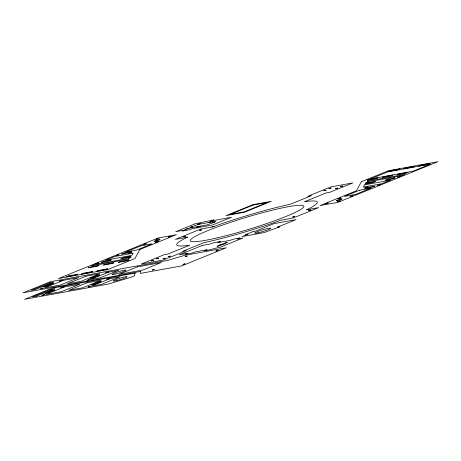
<?xml version="1.0" encoding="UTF-8"?>
<svg xmlns="http://www.w3.org/2000/svg" width="461" height="461" viewBox="0 0 461 461"><rect width="100%" height="100%" fill="white"/><g stroke="black" fill="none" stroke-linecap="round" stroke-linejoin="round"><path stroke-width="0.69" d="M36.482 296.192L55.003 288.655L50.998 289.387L32.477 296.919L36.494 296.187M211.939 227.037L214.111 226.409M135.096 273.108L134.503 275.816L130.509 277.441L107.949 284.149L24.617 299.322L51.765 288.281L135.096 273.108M143.377 244.52L146.131 243.702L143.377 244.52M140.738 271.385L140.294 273.413L181.83 265.853L226.339 247.747L184.803 255.313L167.885 260.344L50.197 281.769L23.05 292.81L140.738 271.385M155.455 242.319L158.215 241.501L155.455 242.319M156.112 239.34L158.866 238.521L156.112 239.34M168.19 237.138L170.945 236.32L168.19 237.138M325.414 203.889L328.169 203.065L325.414 203.889M337.492 201.688L340.247 200.869L337.492 201.688M338.144 198.708L340.904 197.89L338.144 198.708M350.222 196.507L352.982 195.689L350.222 196.507M188.359 228.449L185.207 229.445L188.359 228.449M200.639 223.458L197.452 224.415L200.639 223.458M200.005 226.328L196.818 227.29L200.005 226.328M212.285 221.338L209.098 222.294L212.285 221.338M43.253 288.027L40.626 288.822L43.253 288.027M44.504 294.591L41.882 295.386L44.504 294.591M62.062 280.374L59.44 281.17L62.062 280.374M63.318 286.944L60.737 287.768L63.318 286.944M89.48 279.608L86.899 280.438L89.48 279.608M90.736 286.177L88.114 286.967L90.736 286.177M108.289 271.961L105.667 272.751L108.289 271.961M109.545 278.525L106.923 279.32L109.545 278.525M217.171 246.283L219.522 245.621L217.171 246.283M224.928 243.131L227.279 242.469L224.928 243.131M129.103 258.269L128.607 259.18L91.428 265.945L95.075 264.464L129.103 258.269M133.056 253.158L131.846 255.388L105.673 260.154L114.605 256.518L133.056 253.158M139.867 249.516L134.958 258.54L107.811 269.581L58.397 278.582L158.227 237.974L176.344 234.678L139.867 249.516M361.389 181.72L356.48 190.745L320.003 205.583L338.12 202.281L437.95 161.678L388.537 170.679L361.389 181.72M364.501 184.873L363.291 187.103L381.737 183.743L390.674 180.107L364.501 184.873M367.74 181.081L367.244 181.991L401.266 175.797L404.919 174.316L367.74 181.081M152.251 270.019L154.279 269.455L152.251 270.019M185.184 256.627L187.212 256.062L185.184 256.627M183 264.424L185.028 263.859L183 264.424M215.932 251.026L217.961 250.461L215.932 251.026M96.055 263.698L98.608 263L96.055 263.698M116.287 255.469L118.834 254.726L116.287 255.469M128.919 253.17L131.466 252.426L128.919 253.17M128.481 257.797L131.033 257.1L128.481 257.797M367.93 182.395L365.319 183.207L367.93 182.395M367.492 187.022L364.882 187.834L367.492 187.022M380.123 184.723L377.513 185.535L380.123 184.723M400.355 176.494L397.745 177.306L400.355 176.494M151.45 260.891L153.588 260.304L151.45 260.891M156.538 258.823L158.676 258.235L156.538 258.823M163.096 258.771L165.234 258.183L163.096 258.771M168.184 256.702L170.322 256.114L168.184 256.702M323.858 190.773L325.996 190.186L323.858 190.773M328.947 188.705L331.079 188.117L328.947 188.705M335.504 188.653L337.642 188.065L335.504 188.653M340.593 186.584L342.73 185.996L340.593 186.584M183.755 236.827L185.587 236.355L183.755 236.827M199.671 230.356L201.503 229.883L199.671 230.356M292.741 216.987L294.573 216.514L292.741 216.987M308.657 210.51L310.489 210.037L308.657 210.51M187.564 237.144L187.114 237.357A73.432 7.549 -16.9 0 0 187.587 245.546L189.402 245.304L168.132 253.953L164.381 254.633L141.227 264.055L163.188 260.056L186.342 250.64L182.591 251.32L203.86 242.67L206.459 242.106A73.432 7.549 -16.9 0 0 280.57 220.341L293.438 217.869L318.672 207.606L306.519 209.818L306.968 209.605A73.432 7.549 -16.9 0 0 306.502 201.417L304.681 201.664L325.95 193.009L329.707 192.329L352.855 182.913L330.894 186.907L307.741 196.328L311.492 195.643L290.223 204.292L287.624 204.857A73.432 7.549 -16.9 0 0 217.627 225.152L212.803 226.881L200.65 229.094L175.416 239.357L187.564 237.144M191.252 227.29L189.379 228.126L206.724 224.968L214.601 222.242L212.815 222.565L215.984 221.199L198.639 224.363L190.768 227.089L192.548 226.76L191.252 227.29M49.742 282.824L31.221 290.355L35.243 289.623L53.764 282.092L49.742 282.824M140.784 245.874L125.461 252.104L136.635 250.069L151.957 243.84L140.784 245.874M194.83 223.925L175.733 231.693L185.04 229.999L182.493 231.036L189.627 229.734L192.174 228.696L212.463 225.003L231.56 217.235L211.276 220.928L213.823 219.897L194.83 223.925M104.203 261.185L101.362 262.338L108.502 261.035L111.343 259.883L104.203 261.185M124.435 252.951L121.595 254.109L128.734 252.807L131.575 251.654L124.435 252.951M68.361 275.932L66.447 276.709L75.673 275.033L77.581 274.255L68.361 275.932M90.229 267.092L88.322 267.864L97.104 266.268L99.017 265.49L90.229 267.092M51.027 283.855L43.795 286.8L46.486 286.31L53.724 283.365L51.027 283.855M63.007 280.403L44.487 287.941L60.224 285.077L78.745 277.539L63.007 280.403M83.401 273.194L81.493 273.972L90.719 272.295L92.626 271.517L83.401 273.194M105.275 264.349L103.362 265.127L112.15 263.525L114.057 262.753L105.275 264.349M253.193 204.586L226.046 215.627L244.169 212.325L271.31 201.284L253.193 204.586M123.698 257.636L120.857 258.788L127.997 257.486L130.838 256.333L123.698 257.636M253.135 205.059L230.137 214.417L244.226 211.847L267.224 202.494L253.135 205.059M98.447 270.457L96.539 271.235L105.759 269.552L107.672 268.775L98.447 270.457M120.321 261.612L118.408 262.39L127.196 260.788L129.103 260.01L120.321 261.612M85.804 276.254L67.283 283.786L81.326 281.233L99.853 273.696L85.804 276.254M52.283 290.418L45.045 293.363L47.742 292.873L54.974 289.929L52.283 290.418M64.263 286.973L45.743 294.504L61.48 291.64L80.001 284.109L64.263 286.973M97.259 275.436L90.022 278.381L92.719 277.891L99.951 274.946L97.259 275.436M108.784 272.071L90.258 279.602L100.233 277.787L118.759 270.255L108.784 272.071M87.06 282.824L68.539 290.355L82.582 287.797L101.103 280.265L87.06 282.824M98.51 282.005L91.278 284.944L93.969 284.454L101.207 281.515L98.51 282.005M137.395 266.861L118.875 274.393L142.852 270.031L161.379 262.493L137.395 266.861M110.035 278.64L91.514 286.172L101.489 284.356L120.01 276.819L110.035 278.64M202.483 245.385L179.335 254.8L187.569 253.302L185.022 254.339L192.156 253.037L194.703 252L207.058 249.753L204.511 250.79L211.651 249.487L214.198 248.456L219.69 247.453L242.838 238.037L237.352 239.034L239.899 238.003L232.759 239.299L230.212 240.337L217.857 242.584L220.404 241.552L213.264 242.849L210.723 243.886L202.483 245.385M390.588 170.708L388.675 171.48L397.901 169.804L399.808 169.026L390.588 170.708M369.152 179.473L367.244 180.251L376.026 178.649L377.939 177.871L369.152 179.473M387.81 171.867L370.31 178.989L413.01 171.215L430.511 164.093L387.81 171.867M368.351 182.769L365.51 183.927L372.649 182.625L375.49 181.473L368.351 182.769M384.197 176.73L382.29 177.508L391.072 175.912L392.985 175.134L384.197 176.73M405.628 167.965L403.721 168.743L412.941 167.066L414.854 166.288L405.628 167.965M253.106 231.601L245.58 234.661L248.001 234.223L242.209 236.574L264.17 232.575L279.902 226.726L277.487 227.164L296.043 219.615L274.082 223.614L255.521 231.163L253.106 231.601M399.243 173.993L397.33 174.771L406.118 173.169L408.025 172.397L399.243 173.993M420.674 165.228L418.761 166.006L427.987 164.323L429.9 163.551L420.674 165.228M359.713 190.191L344.39 196.421L355.564 194.386L370.886 188.157L359.713 190.191M367.613 187.448L364.772 188.607L371.912 187.304L374.753 186.152L367.613 187.448M387.845 179.22L385.004 180.378L392.144 179.075L394.985 177.923L387.845 179.22M116.57 280.628A7.278 0.749 -16.9 0 0 127.173 276.802A7.278 0.749 -16.9 0 0 116.887 279.182A7.278 0.749 -16.9 0 0 116.57 280.628M115.313 274.065A7.278 0.749 -16.9 0 0 125.916 270.232A7.278 0.749 -16.9 0 0 115.636 272.618A7.278 0.749 -16.9 0 0 115.313 274.065M155.726 241.172A3.123 0.323 -16.9 0 0 160.14 239.541A3.123 0.323 -16.9 0 0 155.588 240.63A3.123 0.323 -16.9 0 0 155.726 241.172M337.59 200.575A3.123 0.323 -16.9 0 0 342.183 198.927A3.123 0.323 -16.9 0 0 337.815 199.93A3.123 0.323 -16.9 0 0 337.59 200.575M220.779 245.119A3.123 0.323 -16.9 0 0 225.193 243.489A3.123 0.323 -16.9 0 0 220.64 244.578A3.123 0.323 -16.9 0 0 220.779 245.119M217.333 237.841A59.377 6.102 -16.9 0 0 303.862 206.586A59.377 6.102 -16.9 0 0 219.926 226.023A59.377 6.102 -16.9 0 0 217.333 237.841M258.575 232.707A8.333 0.859 -16.9 0 0 270.716 228.322A8.333 0.859 -16.9 0 0 258.938 231.047A8.333 0.859 -16.9 0 0 258.575 232.707"/></g></svg>
